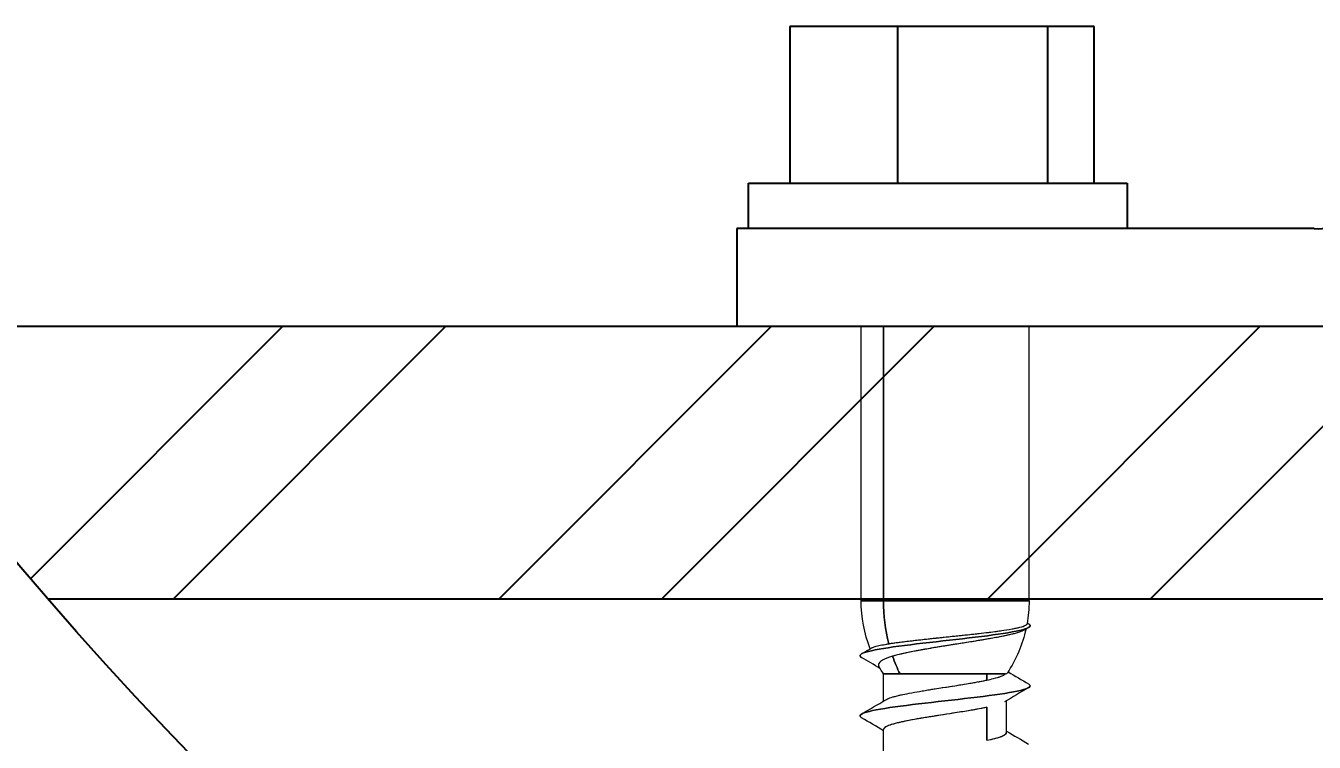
# Model space of a CAD drawing. Header units: inches. Extents: x 10 to 190, y 5 to 37.
# Drawn here: x 140.143 to 142.52, y 8.267 to 9.589 of the extents above; entities that cross this region are included whole.
import ezdxf
from ezdxf import colors
from ezdxf.entities.mleader import LeaderData, LeaderLine
from ezdxf.math import Vec2, Vec3

# ---------------------------------------------------------------- set-up
doc = ezdxf.new("R2010")
doc.units = ezdxf.units.IN
doc.header["$MEASUREMENT"] = 0
doc.styles.add('Tahoma', font='tahoma.ttf')

msp = doc.modelspace()

# ---------------------------------------------------------------- hatches: boundary and pattern name
at = {"true_color": 0x939598}
h = msp.add_hatch(dxfattribs=at)
h.set_pattern_fill('ANSI32', color=252, scale=1.7)
h.set_pattern_definition([(45, (155.2056, -21.45526), (-0.45078, 0.45078), []), (45, (155.5061, -21.45526), (-0.45078, 0.45078), [])])
edge = h.paths.add_edge_path()
edge.add_arc((145.2951, 12.9566), 6.7609, 215.46156, 220.87966)
edge.add_line((140.1833, 8.5318), (150.4069, 8.5318))
edge.add_arc((145.2951, 12.9566), 6.7609, 319.12034, 324.53844)
edge.add_line((150.8019, 9.0343), (139.7884, 9.0343))

# ---------------------------------------------------------------- linework, layer by layer
for p, q in [((142.1139, 9.5873), (141.5524, 9.5873)), ((141.5524, 9.5873), (141.5524, 9.2982)), ((141.7512, 9.5873), (141.7512, 9.2982)), ((142.0283, 9.5873), (142.0283, 9.2982)), ((142.1139, 9.2982), (142.1139, 9.5873)), ((141.4766, 9.2148), (141.4766, 9.2982)), ((141.4766, 9.2982), (142.175, 9.2982)), ((142.175, 9.2982), (142.175, 9.2148)), ((142.5203, 9.2148), (141.4547, 9.2148)), ((141.4547, 9.2148), (141.4547, 9.0343)), ((141.4547, 9.0343), (142.7237, 9.0343))]:
    msp.add_line(p, q)
at = {"color": 0, "linetype": 'Continuous', "lineweight": 0, "extrusion": (-1, 6.12323e-17, 0)}
for p, q in [((141.6842, 8.5281), (141.6842, 9.0343)), ((141.7255, 8.5281), (141.7255, 9.0343)), ((141.7255, 9.0343), (141.7255, 8.5281)), ((141.9942, 8.5281), (141.9942, 9.0343)), ((141.7255, 8.5281), (141.6842, 8.5281)), ((141.6842, 8.5281), (141.7255, 8.5281)), ((141.7255, 8.5281), (141.9942, 8.5281)), ((141.9942, 8.5281), (141.7255, 8.5281)), ((141.7257, 8.3931), (141.9163, 8.3931)), ((141.7257, 8.3432), (141.7257, 8.3931)), ((141.7559, 8.3931), (141.7257, 8.3931)), ((141.9506, 8.3931), (141.7559, 8.3931)), ((141.9163, 8.3819), (141.9163, 8.3931)), ((141.9163, 8.3931), (141.9163, 8.3819)), ((141.9163, 8.3931), (141.9506, 8.3931)), ((141.9163, 8.2709), (141.9163, 8.3317)), ((141.9163, 8.3317), (141.9163, 8.2709)), ((141.9527, 8.2854), (141.9527, 8.3439)), ((141.7257, 8.2322), (141.7257, 8.2907))]:
    msp.add_line(p, q, dxfattribs=at)
for points in [[(139.7884, 9.0343), (150.8019, 9.0343)], [(140.1833, 8.5318), (150.4069, 8.5318)]]:
    msp.add_lwpolyline(points)
msp.add_circle((145.2951, 12.9566), 6.7609)
msp.add_arc((142.5287, 9.283), 0.0687, 262.9313, 0.5668)
at = {"color": 0, "linetype": 'Continuous', "lineweight": 0, "extrusion": (0, 0, -1)}
for centre, start, end in [((-141.9245, 8.5281), 338.4106, 0), ((-141.7538, 8.5281), 180, 190.1647), ((-141.7538, 8.5281), 192.473, 213.4784), ((-141.9245, 8.5281), 325.8244, 329.6676)]:
    msp.add_arc(centre, 0.2403, start, end, dxfattribs=at)
for start_param, end_param in [(-1.906306, -1.570796), (-2.167274, -2.010951)]:
    msp.add_ellipse((141.9017, 8.5281), major_axis=(0, 0.2403), ratio=0.733138, start_param=start_param, end_param=end_param, dxfattribs=at)
at = {"color": 0, "linetype": 'Continuous', "lineweight": 0}
for start_param, end_param in [(-1.570796, -1.235287), (-1.130641, -0.974319)]:
    msp.add_ellipse((141.9017, 8.5281), major_axis=(0, -0.2403), ratio=0.733138, start_param=start_param, end_param=end_param, dxfattribs=at)
for points, knots in [([(141.6851, 8.4234), (141.6818, 8.4253), (141.6813, 8.4273), (141.688, 8.4329), (141.7028, 8.4366), (141.7479, 8.4439), (141.7781, 8.4476), (141.8425, 8.455), (141.8766, 8.4587), (141.9358, 8.466), (141.9608, 8.4697), (141.9925, 8.4771), (141.999, 8.4808), (141.9945, 8.4849), (141.994, 8.4853), (141.9933, 8.4857)], [0.9754835, 0.9754835, 0.9754835, 0.9754835, 0.97744693, 0.97744693, 0.98120578, 0.98120578, 0.98496462, 0.98496462, 0.98872347, 0.98872347, 0.99248231, 0.99248231, 0.99624116, 0.99624116, 0.99665651, 0.99665651, 0.99665651, 0.99665651]), ([(141.9933, 8.4857), (141.994, 8.4853), (141.9945, 8.4849), (141.999, 8.4808), (141.9925, 8.4771), (141.9608, 8.4697), (141.9358, 8.466), (141.8766, 8.4587), (141.8425, 8.455), (141.7781, 8.4476), (141.7479, 8.4439), (141.7028, 8.4366), (141.688, 8.4329), (141.6813, 8.4273), (141.6818, 8.4253), (141.6851, 8.4234)], [-0.99665651, -0.99665651, -0.99665651, -0.99665651, -0.99624116, -0.99624116, -0.99248231, -0.99248231, -0.98872347, -0.98872347, -0.98496462, -0.98496462, -0.98120578, -0.98120578, -0.97744693, -0.97744693, -0.9754835, -0.9754835, -0.9754835, -0.9754835]), ([(141.7353, 8.4489), (141.7357, 8.449), (141.7361, 8.449), (141.7365, 8.4491), (141.7386, 8.4494), (141.7416, 8.4499), (141.7454, 8.4504), (141.7502, 8.4511), (141.7541, 8.4516), (141.7565, 8.4519), (141.7645, 8.453), (141.7728, 8.454), (141.7813, 8.4549), (141.7897, 8.4559), (141.7989, 8.4569), (141.8086, 8.458), (141.8095, 8.4581), (141.8108, 8.4582), (141.8126, 8.4584), (141.8151, 8.4587), (141.8185, 8.459), (141.8228, 8.4595), (141.831, 8.4603), (141.8359, 8.4608), (141.8374, 8.461), (141.8477, 8.4621), (141.8574, 8.4631), (141.8663, 8.464), (141.8706, 8.4645), (141.8803, 8.4655), (141.8945, 8.4671), (141.8963, 8.4673), (141.8989, 8.4676), (141.9021, 8.4679), (141.9069, 8.4685), (141.9131, 8.4692), (141.9205, 8.4701), (141.9298, 8.4712), (141.9374, 8.4722), (141.9436, 8.4731), (141.9487, 8.4739), (141.9555, 8.4749), (141.9627, 8.4762), (141.9653, 8.4767), (141.9678, 8.4772), (141.9702, 8.4777), (141.9727, 8.4782), (141.975, 8.4787), (141.9771, 8.4792), (141.9821, 8.4805), (141.9848, 8.4815), (141.9865, 8.4823), (141.9884, 8.4832), (141.9899, 8.4842), (141.9903, 8.4854), (141.9903, 8.4855), (141.9904, 8.4856), (141.9904, 8.4856)], [0, 0, 0, 0, 0.004954, 0.004954, 0.004954, 0.03125, 0.03125, 0.03125, 0.0625, 0.0625, 0.0625, 0.125, 0.125, 0.125, 0.1875, 0.1875, 0.1875, 0.2001248, 0.2001248, 0.2001248, 0.21875, 0.21875, 0.21875, 0.25, 0.25, 0.25, 0.3125, 0.3125, 0.3125, 0.375, 0.375, 0.375, 0.3999377, 0.3999377, 0.3999377, 0.4375, 0.4375, 0.4375, 0.5, 0.5, 0.5, 0.5625, 0.5625, 0.5625, 0.5929762, 0.5929762, 0.5929762, 0.625, 0.625, 0.625, 0.6875, 0.6875, 0.6875, 0.75, 0.75, 0.75, 0.7537128, 0.7537128, 0.7537128, 0.7537128]), ([(141.7353, 8.4489), (141.7421, 8.45), (141.7501, 8.4511), (141.7594, 8.4523), (141.7661, 8.4532), (141.7735, 8.454), (141.7805, 8.4549), (141.789, 8.4558), (141.7981, 8.4569), (141.8081, 8.4579), (141.8181, 8.459), (141.8278, 8.46), (141.8372, 8.461), (141.8479, 8.4621), (141.859, 8.4632), (141.8686, 8.4643), (141.8782, 8.4653), (141.8889, 8.4664), (141.9011, 8.4678), (141.9145, 8.4693), (141.9253, 8.4706), (141.9343, 8.4718), (141.9376, 8.4723), (141.9406, 8.4727), (141.9437, 8.4731)], [0, 0, 0, 0, 0.072901, 0.072901, 0.072901, 0.125, 0.125, 0.125, 0.1875, 0.1875, 0.1875, 0.25, 0.25, 0.25, 0.3214286, 0.3214286, 0.3214286, 0.3928571, 0.3928571, 0.3928571, 0.471468, 0.471468, 0.471468, 0.4996302, 0.4996302, 0.4996302, 0.4996302]), ([(141.985, 8.4741), (141.9829, 8.4729), (141.9801, 8.4716), (141.9766, 8.4704), (141.973, 8.4692), (141.9684, 8.4678), (141.9624, 8.4664), (141.9564, 8.4649), (141.95, 8.4635), (141.9439, 8.4623), (141.9384, 8.4612), (141.9321, 8.46), (141.9243, 8.4586), (141.9232, 8.4584), (141.9222, 8.4583), (141.9207, 8.458), (141.9111, 8.4563), (141.9033, 8.455), (141.8985, 8.4542), (141.8973, 8.4541), (141.8964, 8.4539), (141.895, 8.4537), (141.8873, 8.4524), (141.8781, 8.451), (141.8677, 8.4494), (141.8574, 8.4478), (141.8479, 8.4463), (141.8384, 8.4447), (141.8289, 8.4432), (141.8196, 8.4417), (141.8112, 8.4402), (141.8028, 8.4388), (141.7938, 8.4372), (141.7844, 8.4354), (141.771, 8.4329), (141.7599, 8.4304), (141.7515, 8.4282), (141.748, 8.4273), (141.745, 8.4265), (141.7423, 8.4257)], [0.315789, 0.315789, 0.315789, 0.315789, 0.375, 0.375, 0.375, 0.4375, 0.4375, 0.4375, 0.5, 0.5, 0.5, 0.5550015, 0.5550015, 0.5550015, 0.5625, 0.5625, 0.5625, 0.6134033, 0.6134033, 0.6134033, 0.625, 0.625, 0.625, 0.6875, 0.6875, 0.6875, 0.75, 0.75, 0.75, 0.8125, 0.8125, 0.8125, 0.875, 0.875, 0.875, 0.9636086, 0.9636086, 0.9636086, 1, 1, 1, 1]), ([(141.985, 8.4741), (141.9831, 8.473), (141.9804, 8.4717), (141.9762, 8.4703), (141.9734, 8.4693), (141.9706, 8.4685), (141.9682, 8.4678), (141.9657, 8.4672), (141.9636, 8.4666), (141.9621, 8.4663), (141.9552, 8.4646), (141.9486, 8.4632), (141.9435, 8.4622), (141.937, 8.4609), (141.9295, 8.4595), (141.921, 8.4581), (141.9182, 8.4576), (141.9141, 8.4568), (141.9086, 8.4559), (141.9056, 8.4554), (141.9029, 8.455), (141.9004, 8.4546), (141.8987, 8.4543), (141.897, 8.454), (141.8955, 8.4538), (141.8831, 8.4518), (141.8738, 8.4503), (141.8682, 8.4495), (141.859, 8.448), (141.8494, 8.4465), (141.8399, 8.445), (141.8359, 8.4443), (141.8312, 8.4436), (141.8259, 8.4427), (141.8217, 8.442), (141.8177, 8.4413), (141.8137, 8.4407), (141.8131, 8.4406), (141.8125, 8.4405), (141.8119, 8.4404), (141.8074, 8.4396), (141.8029, 8.4388), (141.7985, 8.438), (141.7948, 8.4374), (141.7904, 8.4366), (141.7856, 8.4357), (141.7771, 8.4341), (141.7692, 8.4324), (141.762, 8.4308), (141.7583, 8.4299), (141.7514, 8.4283), (141.7433, 8.4259), (141.743, 8.4259), (141.7426, 8.4258), (141.7423, 8.4257)], [0.3150203, 0.3150203, 0.3150203, 0.3150203, 0.375, 0.375, 0.375, 0.4056357, 0.4056357, 0.4056357, 0.4375, 0.4375, 0.4375, 0.5, 0.5, 0.5, 0.5625, 0.5625, 0.5625, 0.59375, 0.59375, 0.59375, 0.6120792, 0.6120792, 0.6120792, 0.625, 0.625, 0.625, 0.6875, 0.6875, 0.6875, 0.75, 0.75, 0.75, 0.78125, 0.78125, 0.78125, 0.8085147, 0.8085147, 0.8085147, 0.8125, 0.8125, 0.8125, 0.84375, 0.84375, 0.84375, 0.875, 0.875, 0.875, 0.9375, 0.9375, 0.9375, 0.9975072, 0.9975072, 0.9975072, 1, 1, 1, 1]), ([(141.9627, 8.4762), (141.968, 8.4772), (141.9729, 8.4782), (141.9773, 8.4793), (141.9827, 8.4807), (141.9862, 8.482), (141.9882, 8.4832), (141.9894, 8.4839), (141.9901, 8.4847), (141.9903, 8.4854)], [0.5633866, 0.5633866, 0.5633866, 0.5633866, 0.625, 0.625, 0.625, 0.7023924, 0.7023924, 0.7023924, 0.7491506, 0.7491506, 0.7491506, 0.7491506]), ([(141.7036, 8.4412), (141.704, 8.4414), (141.7046, 8.4417), (141.7052, 8.442), (141.7072, 8.4429), (141.7097, 8.4436), (141.7121, 8.4443), (141.7147, 8.445), (141.718, 8.4458), (141.7223, 8.4466), (141.7261, 8.4474), (141.7305, 8.4481), (141.7353, 8.4489)], [0.8276654, 0.8276654, 0.8276654, 0.8276654, 0.8392857, 0.8392857, 0.8392857, 0.8928571, 0.8928571, 0.8928571, 0.9464286, 0.9464286, 0.9464286, 1, 1, 1, 1]), ([(141.7093, 8.4435), (141.7094, 8.4435), (141.7095, 8.4435), (141.7097, 8.4436), (141.7151, 8.4452), (141.7227, 8.4468), (141.7307, 8.4482), (141.7322, 8.4484), (141.7338, 8.4487), (141.7353, 8.4489)], [0.8721925, 0.8721925, 0.8721925, 0.8721925, 0.875, 0.875, 0.875, 0.979864, 0.979864, 0.979864, 1, 1, 1, 1]), ([(141.7423, 8.4257), (141.7342, 8.4232), (141.7278, 8.4208), (141.7235, 8.4184), (141.7214, 8.4172), (141.7196, 8.4159), (141.7185, 8.4147), (141.7173, 8.4135), (141.7164, 8.4121), (141.7162, 8.4106), (141.716, 8.4092), (141.7163, 8.4079), (141.7171, 8.4067)], [0, 0, 0, 0, 0.25, 0.25, 0.25, 0.375, 0.375, 0.375, 0.5, 0.5, 0.5, 0.6118816, 0.6118816, 0.6118816, 0.6118816]), ([(141.9163, 8.3819), (141.9203, 8.3827), (141.9244, 8.3836), (141.9285, 8.3847), (141.9354, 8.3864), (141.938, 8.3874), (141.9384, 8.3875), (141.9389, 8.3876), (141.9393, 8.3878), (141.9399, 8.388), (141.9416, 8.3886), (141.9438, 8.3893), (141.9458, 8.3903), (141.9485, 8.3915), (141.9498, 8.3924), (141.9506, 8.3931)], [0, 0, 0, 0, 0.25, 0.25, 0.25, 0.5, 0.5, 0.5, 0.556537, 0.556537, 0.556537, 0.75, 0.75, 0.75, 1, 1, 1, 1]), ([(141.6851, 8.3124), (141.6816, 8.3145), (141.6812, 8.3166), (141.6893, 8.3223), (141.7049, 8.326), (141.7512, 8.3334), (141.7818, 8.3371), (141.8464, 8.3444), (141.8804, 8.3481), (141.9389, 8.3555), (141.9634, 8.3592), (141.9936, 8.3665), (141.9993, 8.3702), (141.9941, 8.3742), (141.9937, 8.3744), (141.9933, 8.3747)], [0.93774534, 0.93774534, 0.93774534, 0.93774534, 0.93985849, 0.93985849, 0.94361733, 0.94361733, 0.94737618, 0.94737618, 0.95113502, 0.95113502, 0.95489387, 0.95489387, 0.95865271, 0.95865271, 0.9589223, 0.9589223, 0.9589223, 0.9589223]), ([(141.9933, 8.3747), (141.9937, 8.3744), (141.9941, 8.3742), (141.9993, 8.3702), (141.9936, 8.3665), (141.9634, 8.3592), (141.9389, 8.3555), (141.8804, 8.3481), (141.8464, 8.3444), (141.7818, 8.3371), (141.7512, 8.3334), (141.7049, 8.326), (141.6893, 8.3223), (141.6812, 8.3166), (141.6816, 8.3145), (141.6851, 8.3124)], [-0.9589223, -0.9589223, -0.9589223, -0.9589223, -0.95865271, -0.95865271, -0.95489387, -0.95489387, -0.95113502, -0.95113502, -0.94737618, -0.94737618, -0.94361733, -0.94361733, -0.93985849, -0.93985849, -0.93774534, -0.93774534, -0.93774534, -0.93774534]), ([(141.7295, 8.3455), (141.7303, 8.346), (141.7313, 8.3466), (141.7327, 8.3472), (141.7354, 8.3484), (141.7388, 8.3495), (141.7425, 8.3507), (141.7439, 8.3511), (141.7459, 8.3516), (141.7488, 8.3524), (141.7518, 8.3532), (141.7543, 8.3538), (141.7559, 8.3541), (141.7567, 8.3543), (141.7577, 8.3545), (141.7588, 8.3548), (141.7619, 8.3555), (141.7664, 8.3564), (141.7726, 8.3576), (141.7795, 8.3589), (141.786, 8.3601), (141.7918, 8.3611), (141.7947, 8.3616), (141.7981, 8.3621), (141.8021, 8.3628), (141.8057, 8.3634), (141.8093, 8.364), (141.8129, 8.3646), (141.8153, 8.3649), (141.818, 8.3654), (141.821, 8.3659), (141.8251, 8.3665), (141.8297, 8.3672), (141.8348, 8.368), (141.8445, 8.3695), (141.852, 8.3707), (141.8571, 8.3715), (141.8616, 8.3722), (141.869, 8.3733), (141.8786, 8.3749), (141.8827, 8.3756), (141.8865, 8.3763), (141.8901, 8.3769), (141.8931, 8.3774), (141.8959, 8.3779), (141.8986, 8.3784), (141.9093, 8.3804), (141.9147, 8.3815), (141.9163, 8.3819)], [0.3560294, 0.3560294, 0.3560294, 0.3560294, 0.375, 0.375, 0.375, 0.4375, 0.4375, 0.4375, 0.46875, 0.46875, 0.46875, 0.5, 0.5, 0.5, 0.5168864, 0.5168864, 0.5168864, 0.5625, 0.5625, 0.5625, 0.625, 0.625, 0.625, 0.65625, 0.65625, 0.65625, 0.6875, 0.6875, 0.6875, 0.7143892, 0.7143892, 0.7143892, 0.75, 0.75, 0.75, 0.8125, 0.8125, 0.8125, 0.875, 0.875, 0.875, 0.9090246, 0.9090246, 0.9090246, 0.9375, 0.9375, 0.9375, 1, 1, 1, 1]), ([(141.8338, 8.3678), (141.8339, 8.3679), (141.834, 8.3679), (141.8341, 8.3679), (141.8497, 8.3703), (141.8646, 8.3726), (141.8788, 8.375)], [0.7492425, 0.7492425, 0.7492425, 0.7492425, 0.75, 0.75, 0.75, 0.8746825, 0.8746825, 0.8746825, 0.8746825]), ([(141.9, 8.3787), (141.9005, 8.3788), (141.9009, 8.3788), (141.9013, 8.3789), (141.9098, 8.3805), (141.9152, 8.3816), (141.9163, 8.3819)], [0.93427687, 0.93427687, 0.93427687, 0.93427687, 0.9375, 0.9375, 0.9375, 1, 1, 1, 1]), ([(141.9163, 8.3317), (141.9101, 8.3304), (141.9031, 8.329), (141.8979, 8.3281), (141.8926, 8.3271), (141.885, 8.3258), (141.8755, 8.3242), (141.8565, 8.3211), (141.839, 8.3185), (141.8256, 8.3163), (141.8206, 8.3155), (141.8142, 8.3146), (141.8053, 8.3131), (141.7964, 8.3117), (141.7906, 8.3107), (141.7862, 8.3099), (141.7818, 8.3091), (141.7763, 8.3081), (141.7699, 8.3069), (141.7635, 8.3056), (141.759, 8.3046), (141.7552, 8.3038), (141.7509, 8.3028), (141.7464, 8.3016), (141.743, 8.3006), (141.7397, 8.2997), (141.7359, 8.2985), (141.732, 8.2967), (141.7281, 8.2948), (141.7272, 8.2936), (141.727, 8.2934), (141.7268, 8.2932), (141.7256, 8.2922), (141.7257, 8.2907)], [0, 0, 0, 0, 0.0714286, 0.0714286, 0.0714286, 0.1428571, 0.1428571, 0.1428571, 0.2857143, 0.2857143, 0.2857143, 0.3392857, 0.3392857, 0.3392857, 0.3928571, 0.3928571, 0.3928571, 0.4464286, 0.4464286, 0.4464286, 0.5, 0.5, 0.5, 0.5625, 0.5625, 0.5625, 0.625, 0.625, 0.625, 0.6875, 0.6875, 0.6875, 0.7464897, 0.7464897, 0.7464897, 0.7464897]), ([(141.9163, 8.3317), (141.9147, 8.3313), (141.9093, 8.3302), (141.8986, 8.3282), (141.8959, 8.3277), (141.8931, 8.3272), (141.8901, 8.3267), (141.8865, 8.3261), (141.8827, 8.3254), (141.8786, 8.3247), (141.869, 8.3231), (141.8616, 8.322), (141.8571, 8.3213), (141.8519, 8.3205), (141.8445, 8.3193), (141.8349, 8.3178), (141.8299, 8.317), (141.8252, 8.3163), (141.821, 8.3156), (141.8181, 8.3152), (141.8153, 8.3147), (141.8128, 8.3143), (141.809, 8.3137), (141.8055, 8.3131), (141.8022, 8.3126), (141.7991, 8.3121), (141.7956, 8.3115), (141.7918, 8.3109), (141.786, 8.3099), (141.7795, 8.3087), (141.7726, 8.3074), (141.7664, 8.3062), (141.7619, 8.3053), (141.7588, 8.3046), (141.7577, 8.3043), (141.7567, 8.3041), (141.7559, 8.3039), (141.7543, 8.3035), (141.7518, 8.303), (141.7488, 8.3022), (141.7459, 8.3015), (141.7439, 8.3009), (141.7425, 8.3005), (141.7388, 8.2994), (141.7354, 8.2982), (141.7327, 8.297), (141.7281, 8.2949), (141.7273, 8.2937), (141.7271, 8.2935), (141.7269, 8.2933), (141.7256, 8.2924), (141.7257, 8.2907)], [0, 0, 0, 0, 0.0625, 0.0625, 0.0625, 0.0910236, 0.0910236, 0.0910236, 0.125, 0.125, 0.125, 0.1875, 0.1875, 0.1875, 0.25, 0.25, 0.25, 0.2866586, 0.2866586, 0.2866586, 0.3125, 0.3125, 0.3125, 0.34375, 0.34375, 0.34375, 0.375, 0.375, 0.375, 0.4375, 0.4375, 0.4375, 0.483038, 0.483038, 0.483038, 0.5, 0.5, 0.5, 0.53125, 0.53125, 0.53125, 0.5625, 0.5625, 0.5625, 0.625, 0.625, 0.625, 0.6875, 0.6875, 0.6875, 0.7430454, 0.7430454, 0.7430454, 0.7430454]), ([(141.9163, 8.2709), (141.9213, 8.2719), (141.9265, 8.2731), (141.9321, 8.2746), (141.9377, 8.2761), (141.941, 8.2773), (141.9431, 8.2781), (141.9453, 8.279), (141.9478, 8.2801), (141.9493, 8.2811), (141.9509, 8.2821), (141.9521, 8.2833), (141.9525, 8.2846), (141.9526, 8.2849), (141.9526, 8.2852), (141.9527, 8.2854)], [0, 0, 0, 0, 0.0625, 0.0625, 0.0625, 0.125, 0.125, 0.125, 0.1875, 0.1875, 0.1875, 0.25, 0.25, 0.25, 0.2633452, 0.2633452, 0.2633452, 0.2633452]), ([(141.9163, 8.2709), (141.9212, 8.2719), (141.9263, 8.2731), (141.9311, 8.2744), (141.9363, 8.2757), (141.9393, 8.2768), (141.9411, 8.2774), (141.9416, 8.2776), (141.942, 8.2777), (141.9423, 8.2778), (141.9434, 8.2782), (141.9449, 8.2788), (141.9465, 8.2796), (141.9482, 8.2804), (141.9491, 8.2809), (141.9496, 8.2813), (141.9513, 8.2824), (141.9523, 8.2836), (141.9526, 8.2848), (141.9526, 8.2849), (141.9527, 8.2851), (141.9527, 8.2854)], [0, 0, 0, 0, 0.0625, 0.0625, 0.0625, 0.1117725, 0.1117725, 0.1117725, 0.125, 0.125, 0.125, 0.15625, 0.15625, 0.15625, 0.1875, 0.1875, 0.1875, 0.25, 0.25, 0.25, 0.2670222, 0.2670222, 0.2670222, 0.2670222])]:
    msp.add_open_spline(points, degree=3, knots=knots, dxfattribs=at)
for points in [[(141.9932, 8.4789), (141.9904, 8.4773), (141.9877, 8.4757), (141.985, 8.4741)], [(141.9865, 8.4823), (141.9865, 8.4823), (141.9865, 8.4823), (141.9865, 8.4823)], [(141.9907, 8.4872), (141.9915, 8.4867), (141.9924, 8.4862), (141.9933, 8.4857)], [(141.685, 8.4302), (141.6912, 8.4338), (141.6974, 8.4375), (141.7036, 8.4412)], [(141.719, 8.4034), (141.7077, 8.4101), (141.6964, 8.4168), (141.6851, 8.4234)], [(141.9506, 8.3931), (141.9526, 8.3939), (141.9538, 8.3947), (141.9543, 8.3955)], [(141.9554, 8.3971), (141.968, 8.3896), (141.9806, 8.3821), (141.9933, 8.3747)], [(141.685, 8.3192), (141.6999, 8.3279), (141.7147, 8.3367), (141.7295, 8.3455)], [(141.9932, 8.3679), (141.9783, 8.3592), (141.9635, 8.3504), (141.9487, 8.3416)], [(141.7257, 8.2884), (141.7122, 8.2965), (141.6987, 8.3044), (141.6851, 8.3124)], [(141.9527, 8.2877), (141.9662, 8.2797), (141.9797, 8.2717), (141.9933, 8.2637)]]:
    msp.add_open_spline(points, degree=3, dxfattribs=at)

# ---------------------------------------------------------------- leaders
ml = msp.add_multileader_mtext('Standard')
ml.set_content('5/16" STAINLESS STEEL LAG BOLT OR STRUCTURAL SCREW WITH 2-1/2" MIN. EMBEDMENT AND FLAT WASHER', color=256, style='Tahoma')
ml.set_leader_properties()
ml.build(insert=Vec2(0, 0))
ml.multileader.update_dxf_attribs({"dogleg_length": 0.36, "arrow_head_size": 0.3438, "scale": 4})
ctx = ml.context
ctx.base_point, ctx.scale, ctx.char_height, ctx.arrow_head_size, ctx.landing_gap_size, ctx.plane_origin = Vec3(111.3402, 9.0115), 4, 0.34375, 0.3438, 0.495, Vec3(104.3275, 12.297)
notes = []
notes.append((ctx, [(0, (1, 1, 0), (109.3602, 9.0115), (1, 0), 1.98, [(0, [(103.4243, 9.8933)], 0, [])])]))
ctx.mtext.insert, ctx.mtext.width, ctx.mtext.flow_direction = Vec3(111.8352, 9.1865), 7.577458, 5
for ctx, leaders in notes:
    for number, flags, end, landing, length, lines in leaders:
        leader = LeaderData()
        leader.index, (leader.has_last_leader_line, leader.has_dogleg_vector, leader.attachment_direction) = number, flags
        leader.last_leader_point, leader.dogleg_vector, leader.dogleg_length = Vec3(end), Vec3(landing), length
        for number, points, colour, breaks in lines:
            line = LeaderLine()
            line.index, line.vertices, line.color, line.breaks = number, Vec3.list(points), colors.encode_raw_color(colour), breaks
            leader.lines.append(line)
        ctx.leaders.append(leader)

doc.saveas('drawing.dxf')
